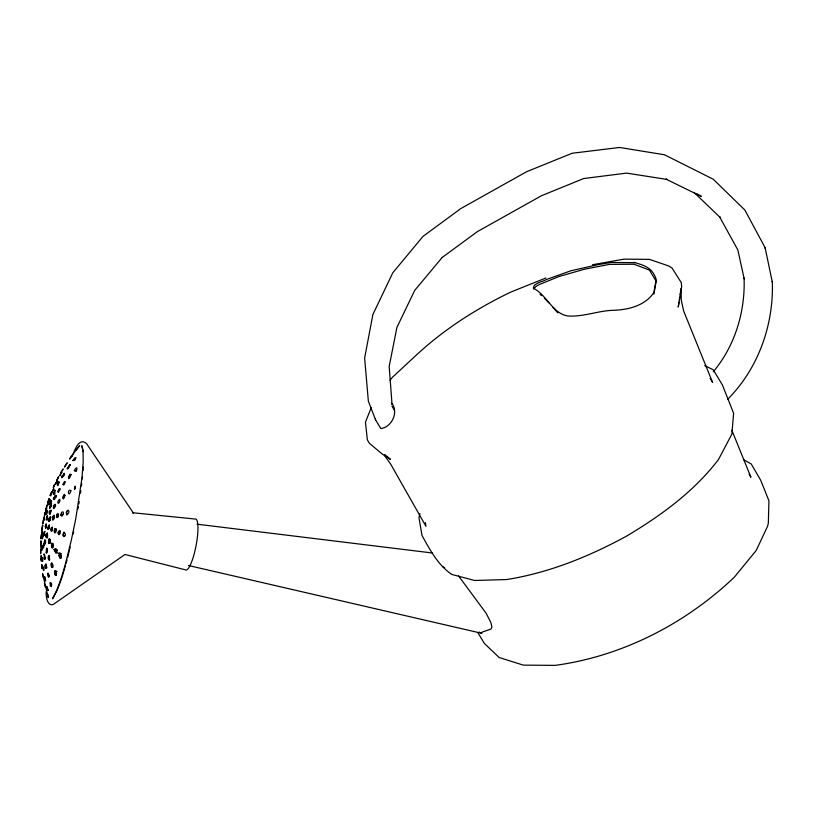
<?xml version="1.0" encoding="UTF-8"?>
<svg xmlns="http://www.w3.org/2000/svg" width="813" height="813" viewBox="0 0 813 813"><rect width="100%" height="100%" fill="white"/><g stroke="black" fill="none" stroke-linecap="round" stroke-linejoin="round"><path stroke-width="1.22" d="M59.654 530.594L59.613 531.651A2.012 0.803 -84.7 0 1 59.207 533.084L58.536 533.572A2.287 0.915 -84.7 0 1 58.14 533.196M41.941 534.873C42.367 524.121 41.077 544.222 42.124 532.088M44.054 554.222L44.044 554.771L44.075 553.958M50.853 502.942C48.699 507.739 51.432 497.647 51.138 501.967M50.02 540.696L50.01 541.255A2.002 0.722 -89.2 0 1 49.705 542.627L49.146 542.982A2.175 0.64 -86.1 0 1 48.729 541.651L48.719 541.123M51.483 545.32L51.615 546.915A2.276 0.823 -89.3 0 0 52.123 547.789L52.581 547.667M50.406 518.084L50.264 517.139A2.256 0.62 -77.1 0 0 49.786 517.261C49.075 517.82 48.404 521.804 49.806 520.371A2.033 0.661 -79.4 0 0 50.142 518.785C49.837 514.131 47.784 524.466 49.989 520.137M55.589 571.58L54.888 571.122L56.849 571.407M52.55 564.395L51.565 563.348A1.951 0.701 82.7 0 0 51.178 564.354L51.351 566A2.409 0.864 82.7 0 0 51.859 567.332L52.774 567.017L52.52 564.395M44.176 543.297L44.197 545.411L44.349 541.397M58.983 489.121L58.292 490.706A2.043 0.549 -69.8 0 0 58.201 492.16L59.969 489.873A2.002 0.661 -66 0 0 60.142 488.633L59.471 488.542L58.363 490.483M45.548 564.639L45.569 565.675A2.246 0.539 84.7 0 0 45.833 567.23C47.764 569.75 45.528 559.964 45.569 565.675M43.069 546.173C44.004 540.147 43.902 552.789 43.069 546.173L43.119 547.24M41.93 548.968L41.727 546.123L41.504 549.293C41.097 538.064 40.701 550.635 41.382 548.297M53.373 517.109L52.367 517.22M61.127 556.814L61.168 555.675M44.359 544.253L44.593 541.529L44.552 544.354M44.705 540.503L44.552 541.997A2.144 0.539 -88.6 0 0 44.776 543.785M45.061 535.493L45.122 534.476M42.723 534.405L42.489 538.877L42.52 535.208L42.987 536.57L43.374 534.791M47.439 537.962L47.581 536.478M46.636 568.074L46.778 567.291M45.945 511.113L45.904 510.137M772.157 281.379L772.35 282.324C773.691 325.18 758.143 368.706 727.706 399.234M41.077 542.139L40.996 544.852M47.815 594.212L48.191 597.535L42.611 573.693L43.363 577.901M48.983 575.909L48.8 577.301L48.119 576.549A2.378 0.64 79.8 0 1 47.703 574.964L47.967 573.002L48.912 575.35M41.351 534.842L40.945 538.836L41.341 534.852M47.428 551.011L47.418 551.529A1.992 0.61 87.2 0 1 47.063 552.525L46.402 551.986M50.823 517.048L50.162 519.873M55.782 552.799C57.601 552.688 56.94 547.586 55.152 548.897M59.044 554.832L58.973 555.96M49.928 504.233L49.979 503.572M82.367 478.898L82.55 476.509M83.017 470.544L83.292 466.957M44.4 516.662C42.55 526.722 44.085 515.33 44.339 517.17M42.489 531.905L42.022 533.897M41.971 529.68L41.697 531.519L42.733 524.913L41.981 529.385M45.579 528.115L46.036 525.462L45.752 528.125M46.697 537.515L46.504 537.525A2.154 0.63 -86 0 1 46.138 536.184L47.073 533.562A2.154 0.63 -86 0 1 47.327 534.72L47.296 535.787A2.033 0.589 -86 0 1 46.819 537.413L46.656 537.535M80.507 493.085L80.822 490.727M81.432 485.991L81.747 483.633M75.314 487.749C75.416 482.16 73.343 493.461 75.314 487.749L74.989 488.583M42.439 525.777L42.357 526.326M45.122 531.417L45.101 531.621M45.823 526.143L45.711 526.905M50.02 540.36L49.776 542.098L49.613 538.643M678.967 302.172L678.225 307.06L681.66 286.694L681.284 282.65L672.107 268.127L668.936 266.034L649.465 259.377L624.008 259.134L592.545 264.723M679.333 299.733L679.709 297.284M680.075 294.845L680.999 288.727L681.274 300.078L683.601 310.881L712.605 382.445L710.125 378.258M44.4 534.578C45.01 525.97 42.459 538.826 44.41 534.578M49.715 514.253L50.66 511.164L50.294 514.05M42.124 528.765L42.418 527.546M78.007 508.877L78.424 506.428M78.841 503.969L79.257 501.509M653.845 294.164L656.162 281.298L649.424 270.058L634.018 264.245L609.476 264.377L584.71 269.164L559.151 276.461L539.161 284.611L536.011 286.349L533.633 288.981M47.012 519.883L47.601 517.454M47.591 518.298L47.296 519.822M633.683 262.426L633.967 262.375C645.014 265.516 652.361 267.802 656.233 279.459L653.886 292.507C644.638 306.247 627.341 310.058 611.671 310.353C596.905 311.176 582.565 317.06 567.769 315.983C552.271 313.34 546.956 295.038 533.44 288.269C533.115 282.975 542.728 281.887 546.519 279.479L570.939 270.759L598.124 264.632L610.837 262.497L634.709 262.65M56.107 497.19L56.483 495.778M46.697 519.832C49.329 507.586 43.77 525.787 47.489 517.505M52.062 492.332L52.032 492.841L53.709 489.03L52.062 492.332L52.926 490.198M67.255 468.725L69.806 465.229L69.166 466.926A2.388 0.518 -56.5 0 1 68.18 468.278L67.408 468.908L67.449 468.095M73.15 534.07L73.637 531.702M49.796 520.401L50.142 518.785M54.898 549.74L55.213 548.877M55.06 549.242L54.878 550.838M46.727 508.43L46.504 509.375M49.237 513.643L49.542 511.702L49.237 512.18M47.367 532.8L47.601 535.94M188.464 565.513L481.662 633.297L482.129 632.128L490.971 629.069L491.916 626.935L490.808 622.423L486.083 613.175L458.562 575.939M44.695 514.08C43.506 519.436 46.056 508.328 44.837 513.735M56.077 528.867L55.467 531.397L55.884 528.968M64.257 536.489C67.784 534.141 62.306 529.913 63.201 535.767A2.449 1.169 -86.7 0 0 63.912 536.539L64.705 536.153M67.631 557.555L70.213 547.007M48.394 519.964L49.034 518.572L48.739 521.519M43.922 520.046L44.278 518.867M48.384 559.344L48.343 556.499M58.292 477.465L58.719 476.489L57.733 478.288M47.845 502.251L48.739 500.046M49.623 508.491L50.233 506.387L50.02 507.068M51.168 506.702L51.585 505.31M49.146 542.982L49.004 541.458M49.827 539.283L49.928 540.208L49.197 538.978A2.043 0.6 -86.1 0 0 48.709 540.604M58.15 484.863C55.203 487.993 61.849 476.54 58.069 485.056M59.837 557.769L59.003 555.37M50.03 507.21L49.603 508.674M76.188 471.316L76.635 469.762M45.935 552.322L46.575 553.297M47.245 548.45L46.941 548.978L46.636 548.277M62.449 575.726L65.284 565.98M65.995 563.551L67.062 559.893M45.904 535.797L46.453 537.647A2.256 0.61 -82.9 0 1 46.737 537.759M46.168 509.141L46.778 507.576M62.215 475.849C62.205 481.286 67.062 466.296 61.849 477.638M51.168 503.887L50.65 505.838L51.565 503.41M54.207 497.78L54.796 496.296M51.483 501.784L51.676 501.265M51.036 494.568C53.069 488.725 49.136 498.867 50.863 495.056M47.997 501.682L49.217 498.45L48.424 500.31M49.573 510.95L49.197 511.936M48.109 505.127L48.384 504.375M55.599 575.137L56.006 575.472L56.534 573.968L55.63 571.376C52.997 570.492 55.741 575.777 55.518 575.157A2.602 1.057 78.1 0 1 54.776 573.785M419.915 513.653L418.969 517.668L422.008 535.482C429.864 549.679 438.004 565.187 451.815 574.435L474.609 580.482L506.601 579.537C548.958 572.88 588.917 556.559 626.437 536.204C660.928 515.605 694.028 491.631 718.57 459.386L731.873 434.061L733.611 413.238L722.351 384.854L713.255 369.803L704.739 365.626M55.812 483.491L55.66 484.243L57.377 480.442L55.812 483.491L56.697 481.428M54.034 499.69L54.034 497.454M57.845 588.683L62.093 576.945M50.315 516.692L49.979 519.985M58.302 492.302L58.587 490.9L58.17 491.184M54.095 505.818L54.959 504.243L55.538 504.527A2.043 0.62 -72.6 0 1 55.264 506.387L54.847 507.342A2.175 0.661 -72.6 0 1 54.014 508.084L53.81 507.678A2.043 0.62 -72.6 0 1 54.156 505.757M53.577 489.162L53.241 490.28L54.004 489.131M53.943 505.412C51.626 513.318 56.463 503.308 54.125 505.005M46.758 513.948C44.979 515.625 49.288 504.954 46.524 514.456M54.827 493.074L54.481 493.928M53.983 486.103L53.252 487.912L54.542 484.751M54.054 486.052L54.796 484.182L54.38 485.148M58.536 481.56L57.367 483.786M54.42 493.958L54.908 492.8M371.287 407.598L365.454 422.11L367.344 439.803L369.295 443.197L381.775 453.695L390.443 459.355L384.783 454.609M54.369 497.261L54.725 496.448M53.211 498.816L53.628 497.963M63.709 475.808L63.272 476.235L64.095 474.314M72.245 456.073C74.45 451.195 78.678 436.794 86.493 443.532L133.484 513.166L132.621 512.729L195.14 519.029A25.955 5.437 -79.2 0 1 196.411 543.775A25.955 5.437 -79.2 0 1 186.157 570.025L124.978 554.486L53.211 604.486C46.971 606.752 45.823 595.228 46.138 591.722M61.107 557.271L60.365 558.013L59.481 557.464M61.9 477.709L61.89 477.566M48.323 540.899L49.085 540.147L48.424 543.318M56.991 483.349L57.469 482.404M63.048 469.233L62.438 470.371M49.258 524.751L48.689 527.495L49.207 528.389M58.069 477.912L56.839 480.209L57.825 478.4M57.418 589.862L52.53 598.805C62.286 580.573 66.26 559.974 71.341 540.117L75.812 518.491L81.94 478.115L83.17 462.363L83.068 451.134L83.18 451.733L81.818 445.707L83.2 451.093M63.658 475.168L64.42 473.745M61.371 471.611L60.924 472.505L61.503 471.865M70.233 464.731L67.997 467.719L69.959 464.518M60.518 515.096L61.544 514.07L62.113 515.076A2.012 0.823 -74.7 0 1 62.001 516.092M61.442 477.038L61.971 476.174M61.625 471.164L63.068 468.989M51.382 527.698L52.123 527.312L52.378 528.877A2.053 0.65 -82.9 0 1 51.941 530.848L51.575 531.316A2.175 0.691 -82.9 0 1 51.006 530.635L50.955 529.67A2.053 0.65 -82.9 0 1 51.422 527.769M55.447 531.448L55.081 531.926A2.175 0.701 -82.9 0 1 54.501 531.245L54.451 530.279A2.053 0.661 -82.9 0 1 54.725 528.714M53.058 518.155L53.241 517.871A2.256 0.61 -77.2 0 1 53.709 517.749L53.851 518.277M67.123 462.699L64.44 467.048L67.103 463.308M71.229 456.357C66.148 463.888 74.623 452.983 71.29 456.286L79.633 445.595L76.249 450.036M52.743 544.06L51.798 543.948A2.012 0.732 -89.3 0 0 51.534 545.299L52.378 547.789M52.53 547.688L52.754 547.413A2.012 0.732 -89.3 0 0 53.069 546.031M390.006 380.311L392.354 377.334L417.201 354.285C444.904 328.798 476.957 308.29 510.849 292.06L545.889 277.995M59.247 554.009L60.579 554.161M442.242 257.416L414.752 290.343L396.907 327.405L389.183 366.49L392.029 404.356L391.764 403.278C399.163 412.313 391.287 427.587 380.809 428.542L375.626 419.965L368.36 401.185L364.631 358.035L372.903 314.489L392.781 272.812L423.004 236.38L460.778 208.595L526.611 171.706L572.169 153.251L619.587 147.458L664.485 154.765L713.255 179.226L744.901 210.089L765.124 247.731L772.35 282.324M713.296 371.775C734.962 345.84 745.389 311.603 744.068 277.965L744.21 278.9L737.869 250.028L719.607 216.847L720.45 217.742L693.967 192.376M60.934 557.647L60.477 557.982M55.518 575.157L56.3 574.628M442.242 257.426L477.434 231.593L541.356 195.781L583.714 178.525L626.62 173.108L667.29 179.48L666.111 179.185L701.375 196.441L697.219 193.972M46.707 548.45L46.676 548.45A2.043 0.518 -88.7 0 0 46.28 549.964L46.432 551.997M44.969 539.944L45.437 540.33A2.144 0.539 -88.6 0 1 45.589 541.905L45.579 542.454A2.033 0.508 -88.6 0 1 45.172 543.958M63.099 535.31L64.034 531.895M48.963 555.686L48.821 555.757A2.002 0.61 87.1 0 0 48.465 556.753L48.465 557.83M49.247 559.954L49.583 556.742M59.247 553.247L60.04 553.328M59.42 499.365L57.947 501.56A2.012 0.762 -70 0 0 57.835 502.901L58.333 503.338A2.276 0.854 -70 0 0 59.146 502.607L59.806 501.133A2.012 0.762 -70 0 0 59.918 499.792L59.806 499.517M49.278 543.023L53.099 543.49M56.26 552.728L56.321 552.698A1.961 0.833 87.3 0 0 56.788 551.6M55.477 495.422L55.772 495.473A2.033 0.549 -69.8 0 1 55.68 496.926L55.314 497.942A2.154 0.579 -69.8 0 1 54.41 499.273L54.115 499.233M197.031 524.182L432.374 552.992M59.695 553.643L60.833 554.598M60.142 557.952L61.158 558.114M55.132 571.072L56.839 571.387M55.741 575.38L55.975 575.452M53.77 549.547L57.256 550.137M53.668 549.629L57.347 550.371M60.924 553.602L55.528 552.627M59.979 553.348L60.985 553.521M46.849 548.379L47.195 548.968M55.589 571.376L55.63 571.376A2.602 1.057 78.1 0 1 56.3 572.738M66.331 512.393L67.073 513.43A1.972 0.955 -73.3 0 1 66.818 514.985M52.134 563.592L51.544 563.358A1.961 0.701 82.7 0 0 51.209 564.354M444.681 567.789L442.496 566.498M49.004 555.696L49.481 556.305M49.217 559.954L49.4 559.883A2.002 0.61 87.1 0 0 49.715 558.887M479.233 632.067L481.662 633.297M743.885 459.853L751.222 463.969L760.643 480.158L768.935 500.788L768.346 523.115L767.543 526.306L756.253 550.411L734.261 577.26C685.308 623.784 622.23 656.335 555.035 665.38L523.308 665.125L499.141 657.514L484.304 643.357L477.739 632.453M55.386 571.173L54.908 571.112A1.89 0.772 78.1 0 0 54.552 572.118L54.573 572.647M44.461 558.846C46.097 555.807 43.059 551.763 44.796 559.1M540.045 294.306L541.539 295.586M544.334 298.198L548.795 302.761M553.023 307.344L557.769 312.842M384.376 455.209L390.586 463.979L425.961 526.306L425.351 522.596M55.589 552.606L55.03 551.366M49.044 559.883L48.892 559.679A2.266 0.691 87.1 0 1 48.495 558.379L48.434 557.83M43.445 566.885C43.211 574.141 44.532 568.775 43.658 567.576M45.294 587.189L44.4 583.49M749.139 474.121L750.938 477.282L731.842 430.209M391.988 406.073L394.457 410.423M60.762 554.618L61.148 556.275M44.989 559.12L44.512 556.773L44.217 558.958M45.111 565.096L45.558 568.135M47.073 548.633L47.449 551.011M42.235 565.279L42.55 568.856L41.91 565.34M375.382 418.868L375.626 419.965M765.124 247.731L765.358 248.869M44.725 557.21L44.898 558.074M52.936 544.446L53.028 545.503M49.959 540.086L49.959 541.275A2.002 0.722 -89.2 0 1 49.654 542.647M52.703 564.923L52.804 565.492M41.077 558.927L41.28 559.639L41.158 555.533L41.351 561.183L41.056 558.734M54.938 550.818L54.969 551.387M45.67 567.941L45.528 565.279L46.107 567.85M56.443 573.317L56.534 573.968M48.81 574.791L49.004 576.407M45.304 567.769L45.122 565.726M53.028 544.934L53.018 546.062A2.012 0.732 -89.3 0 1 52.703 547.434M44.766 559.12L44.552 557.637L44.512 558.714M51.097 529.06L51.168 529.852A2.154 0.691 -82.9 0 0 51.636 530.167L52.002 529.7A2.033 0.65 -82.9 0 0 52.428 527.739L52.428 527.231M48.678 541.682L48.75 540.574A2.043 0.6 -86.1 0 1 49.237 538.948M52.815 566.57A1.951 0.701 82.7 0 1 52.469 567.565M54.186 499.131A2.033 0.549 -69.8 0 1 54.278 497.678M54.817 496.164A2.154 0.579 -69.8 0 1 55.487 495.3M56.412 517.342A2.053 0.671 -76 0 1 56.585 516.844L57.235 515.869A2.175 0.711 -76 0 1 57.743 516.042L57.814 516.346A2.053 0.671 -76 0 1 57.814 517.251M53.567 519.924A2.043 0.671 -79.4 0 0 53.628 518.907L53.587 518.491A2.104 0.508 -77.1 0 0 53.008 518.267L52.865 518.542A2.083 0.508 -79.1 0 0 52.439 520.056M44.583 541.458A2.033 0.508 -88.6 0 1 44.969 539.944M50.274 586.082A76.524 9.675 -78.8 0 1 50.304 582.748M51.402 566.803A76.524 9.675 -78.8 0 1 51.829 562.87M63.353 498.948A76.524 9.675 -78.8 0 1 64.501 494.263M68.719 478.654A76.524 9.675 -78.8 0 1 70.07 474.142M74.898 460.199A76.524 9.675 -78.8 0 1 75.914 457.729M74.318 470.605C77.062 473.42 78.414 463.054 74.318 470.605M40.741 550.167L40.67 553.694L40.731 549.608L40.741 550.167M50.294 582.911L51.361 586.519L51.707 584.262L50.833 582.555L50.294 582.911M56.056 529.964L56.006 531.031A2.022 0.803 -84.7 0 1 55.609 532.464L54.938 532.952A2.287 0.904 -84.7 0 1 54.4 532.21C53.455 530.889 55.548 527.027 56.056 529.964M58.19 532.342L58.394 533.907A2.429 1.148 -86.7 0 0 59.095 534.68L60.243 533.328L60.142 530.879A2.439 1.199 -80.2 0 0 59.339 530.503L58.19 532.342M40.853 543.795L40.813 544.781L40.965 540.747L40.853 543.795M46.107 535.513C46.758 540.655 46.92 528.846 46.107 535.513M51.046 510.249C50.121 517.495 48.394 510.798 51.046 510.249M51.331 504.162C50.203 511.174 48.729 505.391 51.331 504.162M52.682 517.8L52.733 518.684A2.175 0.711 -79.4 0 0 53.546 518.958L54.085 517.688A2.053 0.661 -76 0 0 54.319 515.727L54.237 515.422A2.175 0.701 -76 0 0 53.739 515.249L53.099 516.225A2.053 0.661 -76 0 0 52.754 517.749L52.693 517.769M41.829 547.179C42.266 555.879 42.825 542.139 41.829 547.179M42.144 558.429C42.906 567.21 43.038 553.551 42.144 558.429M50.924 500.523L49.613 504.243L50.924 500.523M42.896 523.409L43.597 519.517L42.896 523.409M45.182 514.71L46.168 511.031L45.182 514.71M45.294 526.397C45.945 532.617 47.235 518.176 45.294 526.397M48.109 590.411L46.717 586.447L48.109 590.411M47.693 527.952L47.815 529.487L48.516 529.09A2.033 0.64 -82.9 0 0 48.943 527.129L48.567 525.483L47.693 527.952M42.103 568.358L41.626 564.527L42.103 568.358M70.894 490.747C68.455 499.253 66.89 487.719 70.894 490.747M64.979 495.402L64.095 497.83A2.287 0.864 -69.9 0 1 63.272 498.572L62.774 498.135A2.022 0.762 -69.9 0 1 62.886 496.794L64.105 494.711L64.979 495.402M71.066 474.538L69.979 477.211A2.409 0.925 -61.9 0 1 68.993 478.034C67.408 477.668 70.091 473.674 71.066 474.538M49.979 499.558C47.317 508.176 49.573 499.101 48.871 501.845L49.979 499.558M44.624 576.661L45.619 580.817L44.624 576.661M49.054 543.043L49.004 543.551A2.022 0.518 -88.6 0 0 49.034 543.043M55.182 490.422L53.404 494.05L55.182 490.422M63.018 484.304L63.485 485.087A2.266 0.752 -65.9 0 0 64.308 484.233L65.01 482.759A2.002 0.661 -65.9 0 0 65.182 481.53L64.308 481.753L63.018 484.304M47.327 504.964L48.556 501.347L47.327 504.964M50.162 495.473L51.646 491.916L50.162 495.473M72.936 460.585C75.751 460.625 76.95 453.837 72.936 460.585M46.9 505.808L45.792 509.67L46.9 505.808M61.9 471.967L59.888 475.564L61.9 471.967M56.93 514.466L56.727 514.954A2.022 0.813 -74.7 0 0 56.463 516.499L56.808 517.444A2.287 0.925 -74.7 0 0 57.55 517.231L58.262 515.981A2.022 0.813 -74.7 0 0 58.526 514.436L57.957 513.43L56.93 514.466M63.099 514.324L62.276 515.564A2.439 1.179 -73.3 0 1 61.371 515.747L61.016 514.802A2.033 0.823 -74.7 0 1 61.94 512.068L62.906 511.804L63.363 512.769A1.972 0.955 -73.3 0 1 63.099 514.324M66.93 511.174L66.707 511.672A1.982 0.965 -73.3 0 0 66.442 513.227L66.91 514.202A2.449 1.189 -73.2 0 0 67.825 514.009L68.658 512.769A1.982 0.965 -73.2 0 0 68.912 511.204L68.17 510.158L66.93 511.174"/></g></svg>
